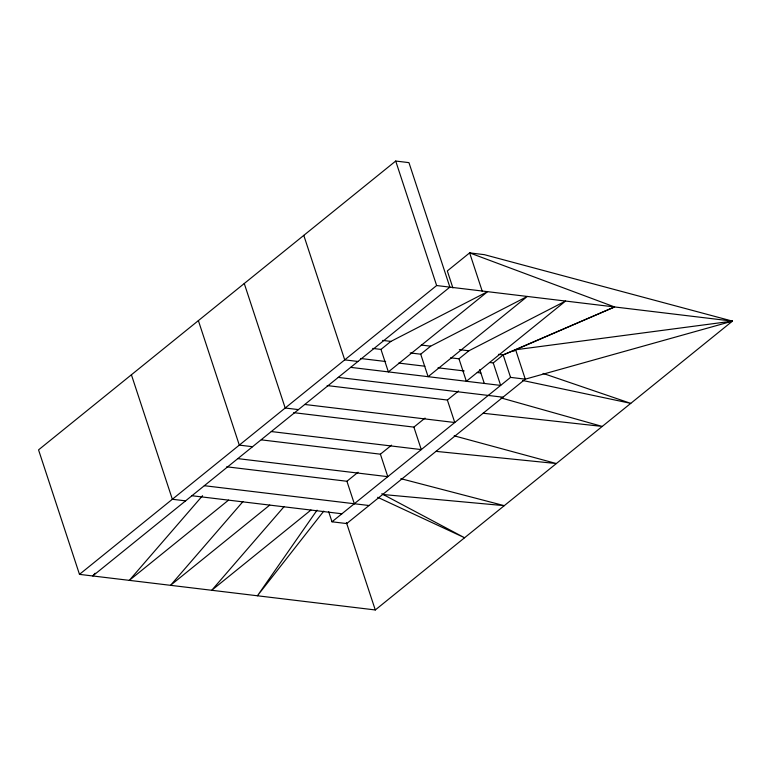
<?xml version="1.0" encoding="UTF-8"?>
<svg xmlns="http://www.w3.org/2000/svg" width="771" height="771" viewBox="0 0 771 771"><rect width="100%" height="100%" fill="white"/><g stroke="black" fill="none" stroke-linecap="round" stroke-linejoin="round"><path stroke-width="1.16" d="M317.064 510.142L257.418 595.771L323.772 511.106M95.093 573.229L92.732 575.956L449.879 287.13L408.948 162.633L395.706 161.043L38.55 449.869L79.48 574.366L375.294 609.957L732.45 321.131L484.352 254.661L469.635 252.888L447.315 270.939L452.905 287.94M202.561 495.695L129.326 580.361L228.534 500.128M242.981 501.564L170.536 585.324L269.744 505.092M284.191 506.518L211.736 590.278L310.944 510.045M79.48 574.366L436.637 285.54L732.45 321.131L525.282 379.159L510.566 377.385L331.993 521.794L328.668 511.684M380.98 349.417L390.897 341.399L487.58 291.669L388.372 371.901L380.98 349.417L372.73 348.425M420.715 354.197L430.632 346.179L527.316 296.45L428.107 376.682L420.715 354.197L410.191 352.935M458.976 358.804L468.903 350.786L565.577 301.056L466.368 381.288L458.976 358.804L450.611 357.802M226.703 466.802L346.921 481.268L358.081 472.238M261.379 439.865L380.402 454.186L391.562 445.166M293.674 412.649L413.892 427.115L425.052 418.084M327.155 385.567L447.373 400.033L458.533 391.013M489.71 362.505L493.257 362.929L503.174 354.911L614.574 306.954L469.635 252.888L482.309 291.428M513.852 351.19L515.616 349.764L614.574 306.954M498.452 354.342L503.174 354.911L515.616 349.764L732.45 321.131M382.667 494.481L504.273 505.66L400.843 478.675M436 451.363L556.354 463.544L454.158 435.817M483.118 413.256L602.238 426.43L501.034 397.903M382.657 340.406L390.897 341.399M421.284 345.051L430.632 346.179M459.333 349.629L468.903 350.786M360.635 358.496L385.635 361.503M398.723 363.074L424.908 366.225M438.005 367.806L464.19 370.957M477.288 372.528L480.853 372.962M357.966 361.464L344.724 359.874L303.784 235.377M350.67 367.362L500.649 385.413L493.257 362.929M338.267 377.395L502.962 397.21M304.786 404.467L454.765 422.518L447.373 400.033M298.444 409.603L285.193 408.013L244.262 283.506M271.305 431.548L421.274 449.589L413.892 427.115M252.56 446.708L239.309 445.118L198.378 320.62M237.825 458.62L387.794 476.671L380.402 454.186M204.334 485.701L369.03 505.516M191.94 495.734L341.91 513.775M185.589 500.861L172.347 499.271L131.407 374.773M331.993 521.794L346.709 523.567L525.282 379.159L515.616 349.764M522.613 380.46L630.765 403.368L543.073 373.405M377.684 497.295L464.585 537.753L381.799 493.758M346.42 522.555L375.294 609.957M503.174 354.911L510.566 377.385M479.735 369.56L484.178 383.071M395.706 161.043L436.637 285.54M346.921 481.268L354.313 503.742"/></g></svg>
